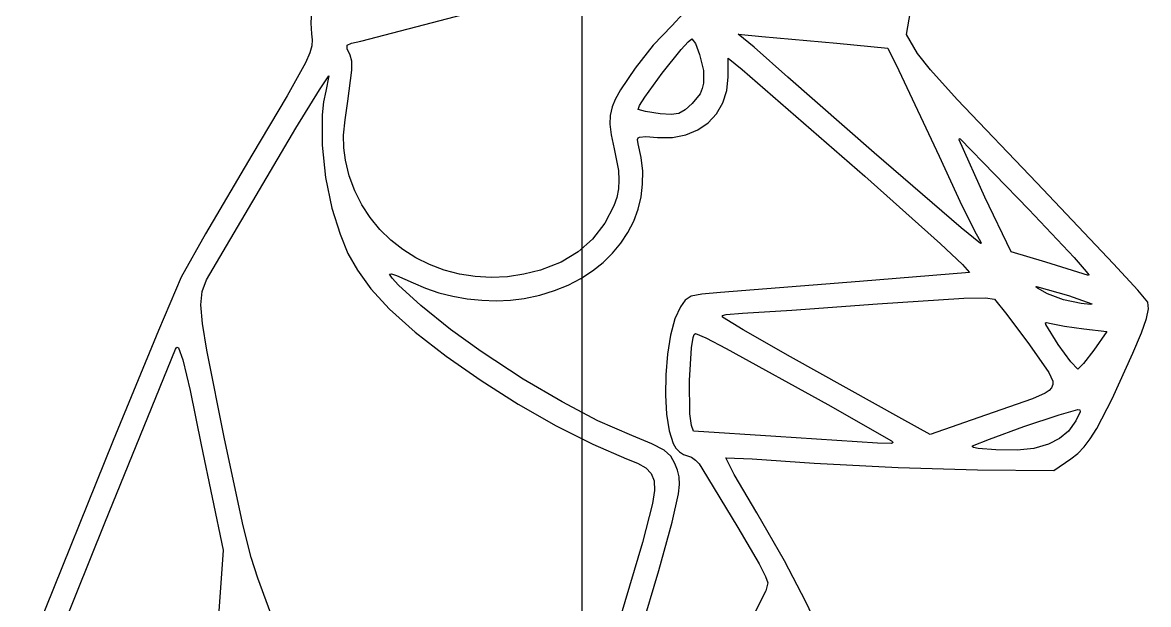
# Model space of a CAD drawing. Extents: x -40 to 320, y 1 to 395.
# Drawn here: x -39 to 129.3, y 204.7 to 291.8 of the extents above; entities that cross this region are included whole.
import ezdxf

# ---------------------------------------------------------------- set-up
doc = ezdxf.new("R2010")
doc.units = 0

msp = doc.modelspace()

# ---------------------------------------------------------------- linework, layer by layer
at = {"layer": 'Layer 1'}
for p, q in [((44.6336, 356.5), (44.6336, 39.4004)), ((11.612966, 288.969561), (32.810809, 294.510767)), ((93.131035, 289.981062), (94.083078, 295.455312)), ((4.221832, 293.621916), (4.132948, 291.705954)), ((59.795243, 293.201786), (58.08454, 291.290261)), ((4.132948, 291.705954), (4.2346, 290.1002)), ((58.08454, 291.290261), (55.292563, 288.381136)), ((4.2346, 290.1002), (4.324551, 289.208123)), ((70.34212, 288.077069), (67.96201, 290.040659)), ((67.96201, 290.040659), (71.53217, 289.683643)), ((71.53217, 289.683643), (82.71867, 288.672093)), ((94.797115, 287.124932), (93.131035, 289.981062)), ((4.262492, 288.318836), (3.952195, 287.234306)), ((4.324551, 289.208123), (4.262492, 288.318836)), ((9.529444, 287.856681), (9.537812, 288.396855)), ((10.006396, 286.886971), (9.529444, 287.856681)), ((9.537812, 288.396855), (10.182113, 288.702734)), ((10.182113, 288.702734), (11.612966, 288.969561)), ((55.292563, 288.381136), (52.573104, 284.975531)), ((56.619354, 284.216856), (59.444801, 287.739609)), ((59.444801, 287.739609), (60.49249, 288.891198)), ((60.49249, 288.891198), (61.05974, 289.326661)), ((61.05974, 289.326661), (61.580389, 288.657254)), ((61.580389, 288.657254), (62.19029, 287.006051)), ((75.39985, 283.614369), (70.34212, 288.077069)), ((82.71867, 288.672093), (82.7187, 288.672111)), ((82.7187, 288.672111), (90.33505, 287.958079)), ((90.33505, 287.958079), (92.00113, 284.625929)), ((3.952195, 287.234306), (3.297433, 285.756502)), ((10.226742, 286.018604), (10.006396, 286.886971)), ((62.19029, 287.006051), (62.1903, 287.006031)), ((62.1903, 287.006031), (62.776029, 284.582225)), ((66.47452, 283.673935), (66.47452, 286.470565)), ((66.47452, 286.470565), (68.55711, 284.744985)), ((96.731864, 284.722494), (94.797115, 287.124932)), ((3.297433, 285.756502), (0.569607, 280.828943)), ((9.64938, 280.044161), (10.251845, 284.670497)), ((10.251845, 284.670497), (10.226742, 286.018604)), ((52.573104, 284.975531), (50.378013, 281.692641)), ((62.776029, 284.582225), (62.815078, 282.699523)), ((68.55711, 284.744985), (86.88391, 268.798285)), ((92.00113, 284.625929), (98.0109, 271.773329)), ((100.725053, 280.267223), (96.731864, 284.722494)), ((5.400453, 281.717655), (6.793182, 283.792821)), ((6.793182, 283.792821), (6.376663, 281.531721)), ((54.005885, 280.616005), (56.619354, 284.216856)), ((62.815078, 282.699523), (62.619137, 281.8931)), ((66.270908, 281.606101), (66.47452, 283.673935)), ((88.297079, 272.2717), (75.39985, 283.614369)), ((1.899096, 275.983071), (5.400453, 281.717655)), ((6.3767, 281.531831), (6.024565, 279.89911)), ((6.376663, 281.531721), (6.3767, 281.531831)), ((50.378013, 281.692641), (49.618309, 280.290713)), ((62.273975, 281.140368), (61.11925, 279.687201)), ((62.619137, 281.8931), (62.273975, 281.140368)), ((65.682388, 279.749547), (66.270908, 281.606101)), ((0.569607, 280.828943), (-4.6908, 271.9519)), ((6.024565, 279.89911), (5.813284, 277.953305)), ((9.225423, 277.202909), (9.64938, 280.044161)), ((49.618309, 280.290713), (49.15914, 279.151661)), ((53.02688, 278.794661), (53.223169, 279.366794)), ((53.223169, 279.366794), (54.005885, 280.616005)), ((61.11925, 279.687201), (60.0482, 278.709124)), ((64.742428, 278.131469), (65.682388, 279.749547)), ((112.588415, 267.786532), (100.725053, 280.267223)), ((5.813284, 277.953305), (5.796549, 273.432038)), ((48.845821, 277.874213), (48.794686, 276.563293)), ((49.15914, 279.151661), (48.845821, 277.874213)), ((54.127683, 278.467396), (53.02688, 278.794661)), ((56.29953, 278.140131), (54.127683, 278.467396)), ((57.973045, 278.047158), (56.29953, 278.140131)), ((59.111034, 278.199632), (57.973045, 278.047158)), ((60.0482, 278.709124), (59.111034, 278.199632)), ((63.4845, 276.779062), (64.742428, 278.131469)), ((-8.975018, 257.552121), (1.899096, 275.983071)), ((9.024602, 274.941806), (9.225423, 277.202909)), ((48.794686, 276.563293), (49.000156, 274.984613)), ((61.942075, 275.719519), (63.4845, 276.779062)), ((9.046915, 273.015406), (9.024602, 274.941806)), ((49.000156, 274.984613), (49.456654, 272.903881)), ((52.930198, 274.310629), (53.018522, 274.520632)), ((53.02689, 273.617982), (52.930198, 274.310629)), ((53.018522, 274.520632), (53.235149, 274.651841)), ((53.235149, 274.651841), (54.164878, 274.714134)), ((54.164878, 274.714134), (55.94252, 274.570025)), ((55.94252, 274.570025), (58.137614, 274.587806)), ((58.137614, 274.587806), (60.148623, 274.980035)), ((60.148623, 274.980035), (61.942075, 275.719519)), ((100.98573, 274.213001), (101.030357, 274.436136)), ((101.030357, 274.436136), (101.164238, 274.391509)), ((101.164238, 274.391509), (111.398738, 263.800009)), ((5.796549, 273.432038), (6.293024, 268.587218)), ((9.292364, 271.178261), (9.046915, 273.015406)), ((49.456654, 272.903881), (50.087012, 269.642389)), ((53.48556, 271.577997), (53.02689, 273.617982)), ((104.85341, 265.644611), (100.98573, 274.213001)), ((-4.6908, 271.9519), (-11.61543, 260.162916)), ((9.866906, 268.830687), (9.292364, 271.178261)), ((53.706278, 269.570434), (53.48556, 271.577997)), ((101.28355, 261.062869), (88.297079, 272.2717)), ((98.0109, 271.773329), (101.380243, 264.432177)), ((50.087012, 269.642389), (50.165807, 268.222227)), ((53.696541, 267.605403), (53.706278, 269.570434)), ((6.293024, 268.587218), (7.26924, 264.038031)), ((10.686723, 266.614116), (9.866906, 268.830687)), ((50.165807, 268.222227), (50.081434, 266.894109)), ((53.463845, 265.693015), (53.696541, 267.605403)), ((86.88391, 268.798285), (86.8839, 268.798231)), ((86.8839, 268.798231), (98.211716, 258.675308)), ((124.079916, 255.714931), (112.588415, 267.786532)), ((11.734904, 264.538224), (10.686723, 266.614116)), ((50.081434, 266.894109), (49.82971, 265.621774)), ((12.994541, 262.612686), (11.734904, 264.538224)), ((49.406451, 264.368964), (48.028594, 261.776881)), ((49.82971, 265.621774), (49.406451, 264.368964)), ((53.015684, 263.843382), (53.463845, 265.693015)), ((101.380243, 264.432177), (103.54465, 260.170329)), ((108.78059, 257.492741), (104.85341, 265.644611)), ((7.26924, 264.038031), (8.481607, 260.125729)), ((14.448723, 260.847177), (12.994541, 262.612686)), ((52.359556, 262.066614), (53.015684, 263.843382)), ((111.3987, 263.800031), (118.204319, 256.62994)), ((111.398738, 263.800009), (111.3987, 263.800031)), ((16.080542, 259.251372), (14.448723, 260.847177)), ((48.028594, 261.776881), (46.230497, 259.391194)), ((51.502955, 260.372823), (52.359556, 262.066614)), ((104.176866, 258.742267), (101.28355, 261.062869)), ((-11.61543, 260.162916), (-15.2823, 253.6846)), ((8.481607, 260.125729), (9.649348, 257.239853)), ((17.873088, 257.834946), (16.080542, 259.251372)), ((46.230497, 259.391194), (44.086542, 257.462934)), ((50.453378, 258.77212), (51.502955, 260.372823)), ((103.54465, 260.170329), (104.203829, 259.021185)), ((-11.482499, 253.281849), (-8.975018, 257.552121)), ((19.809452, 256.607575), (17.873088, 257.834946)), ((44.086542, 257.462934), (41.51863, 255.936317)), ((49.218319, 257.274615), (50.453378, 258.77212)), ((98.211716, 258.675308), (101.502025, 255.569066)), ((104.288318, 258.768764), (104.176866, 258.742267)), ((104.203829, 259.021185), (104.288318, 258.768764)), ((113.95732, 255.945671), (108.78059, 257.492741)), ((9.649348, 257.239853), (11.084849, 254.733316)), ((21.872723, 255.578932), (19.809452, 256.607575)), ((41.51863, 255.936317), (38.448664, 254.755561)), ((46.221743, 254.629647), (47.805276, 255.89042)), ((47.805276, 255.89042), (49.218319, 257.274615)), ((120.32411, 253.922581), (113.95732, 255.945671)), ((118.204319, 256.62994), (119.992191, 254.562219)), ((11.084849, 254.733316), (13.1005, 251.959031)), ((15.89713, 254.160652), (16.177908, 254.190403)), ((16.248451, 253.549833), (15.89713, 254.160652)), ((16.177908, 254.190403), (16.938426, 253.952393)), ((24.045994, 254.758694), (21.872723, 255.578932)), ((26.312354, 254.156536), (24.045994, 254.758694)), ((28.654894, 253.782131), (26.312354, 254.156536)), ((35.970499, 254.122197), (33.500876, 253.755287)), ((38.448664, 254.755561), (35.970499, 254.122197)), ((44.475217, 253.502405), (46.221743, 254.629647)), ((102.5331, 254.398531), (86.1104, 253.029971)), ((101.502025, 255.569066), (102.5331, 254.398531)), ((119.992191, 254.562219), (120.357926, 254.044364)), ((127.708655, 251.745916), (124.079916, 255.714931)), ((-15.2823, 253.6846), (-18.664654, 245.740056)), ((-12.103442, 251.566147), (-11.482499, 253.281849)), ((17.223851, 252.498318), (16.248451, 253.549833)), ((16.938426, 253.952393), (19.40779, 252.851592)), ((20.57552, 249.474844), (17.223851, 252.498318)), ((19.40779, 252.851592), (21.26818, 252.046561)), ((31.056704, 253.645157), (28.654894, 253.782131)), ((33.500876, 253.755287), (31.056704, 253.645157)), ((40.523166, 251.688963), (42.573192, 252.518807)), ((42.573192, 252.518807), (44.475217, 253.502405)), ((86.1104, 253.029971), (65.344, 251.423401)), ((120.357926, 254.044364), (120.32411, 253.922581)), ((-12.299731, 249.541546), (-12.103442, 251.566147)), ((13.1005, 251.959031), (15.859707, 248.909984)), ((21.26818, 252.046561), (23.256872, 251.376109)), ((23.256872, 251.376109), (25.340397, 250.846511)), ((25.340397, 250.846511), (27.485285, 250.464043)), ((36.00909, 250.530982), (38.332633, 251.022984)), ((38.332633, 251.022984), (40.523166, 251.688963)), ((60.955676, 250.843249), (60.038963, 250.268675)), ((62.564109, 251.172374), (60.955676, 250.843249)), ((65.344, 251.423401), (62.564109, 251.172374)), ((112.431864, 252.244985), (112.559004, 252.29368)), ((112.67987, 252.043582), (112.431864, 252.244985)), ((112.559004, 252.29368), (117.34897, 250.94743)), ((114.19533, 251.185441), (112.67987, 252.043582)), ((116.612629, 250.292905), (114.19533, 251.185441)), ((117.34897, 250.947431), (120.844753, 249.727626)), ((117.34897, 250.94743), (117.34897, 250.947431)), ((129.189715, 249.935732), (127.708655, 251.745916)), ((-12.069274, 246.766654), (-12.299731, 249.541546)), ((25.009394, 245.893525), (20.57552, 249.474844)), ((27.485285, 250.464043), (29.658068, 250.234981)), ((29.658068, 250.234981), (31.825276, 250.1656)), ((31.825276, 250.1656), (33.953439, 250.262175)), ((33.953439, 250.262175), (36.00909, 250.530982)), ((59.33423, 249.281301), (58.507236, 247.442646)), ((60.038963, 250.268675), (59.33423, 249.281301)), ((75.979729, 248.745827), (88.78767, 249.697868)), ((88.78767, 249.697868), (101.707195, 250.568094)), ((101.707195, 250.568094), (104.945454, 250.609932)), ((104.945454, 250.609932), (106.28147, 250.4119)), ((106.28147, 250.4119), (108.140931, 248.128483)), ((119.25306, 249.757381), (116.612629, 250.292905)), ((120.629057, 249.625356), (119.25306, 249.757381)), ((120.888915, 249.642323), (120.629057, 249.625356)), ((120.844753, 249.727626), (120.888915, 249.642323)), ((129.288269, 248.971601), (129.189715, 249.935732)), ((15.859707, 248.909984), (19.688571, 245.495555)), ((58.507236, 247.442646), (57.861538, 245.00362)), ((65.64114, 247.734281), (65.645789, 247.9444)), ((68.737128, 245.831134), (65.64114, 247.734281)), ((65.645789, 247.9444), (66.169226, 248.121049)), ((66.169226, 248.121049), (68.61627, 248.329308)), ((68.61627, 248.329308), (75.979729, 248.745827)), ((108.140931, 248.128483), (111.51771, 243.56909)), ((128.235817, 245.39214), (128.996335, 247.533308)), ((128.996335, 247.533308), (129.288269, 248.971601)), ((-18.664654, 245.740056), (-25.427506, 229.266175)), ((-11.40998, 242.80008), (-12.069274, 246.766654)), ((29.58273, 242.557652), (25.009394, 245.893525)), ((75.771458, 241.791455), (68.737128, 245.831134)), ((113.898288, 246.846049), (114.027985, 246.933792)), ((113.927575, 246.611176), (113.898288, 246.846049)), ((115.80191, 243.628605), (113.927575, 246.611176)), ((114.027985, 246.933792), (114.73086, 246.782245)), ((114.73086, 246.782245), (116.746512, 246.365726)), ((116.746512, 246.365726), (119.61008, 245.949207)), ((119.61008, 245.949211), (123.06124, 245.592195)), ((119.61008, 245.949207), (119.61008, 245.949211)), ((19.688571, 245.495555), (24.340245, 241.880304)), ((57.861538, 245.00362), (57.405505, 242.161559)), ((60.979422, 243.116388), (61.250206, 244.697513)), ((61.250206, 244.697513), (61.413751, 245.13886)), ((61.413751, 245.13886), (61.594903, 245.29475)), ((61.594903, 245.29475), (63.1271, 244.610469)), ((63.1271, 244.610469), (66.176613, 243.03365)), ((123.06124, 245.592195), (121.09765, 242.795565)), ((126.928615, 242.319382), (128.235817, 245.39214)), ((-26.647477, 216.971441), (-16.115477, 242.914641)), ((-16.115477, 242.914641), (-15.907799, 243.216223)), ((-15.907799, 243.216223), (-15.670137, 243.118254)), ((-15.670137, 243.118254), (-15.007239, 241.330389)), ((-8.79651, 229.526321), (-11.40998, 242.80008)), ((35.866771, 238.453808), (29.58273, 242.557652)), ((60.687486, 238.265976), (60.979422, 243.116388)), ((66.176613, 243.03365), (66.17668, 243.033581)), ((66.17668, 243.033581), (81.35731, 234.636265)), ((111.51771, 243.569101), (114.401731, 239.421579)), ((111.51771, 243.56909), (111.51771, 243.569101)), ((117.683681, 241.025361), (115.80191, 243.628605)), ((121.09765, 242.795565), (119.595205, 240.787349)), ((123.872592, 235.512841), (126.928615, 242.319382)), ((-15.007239, 241.330389), (-13.931541, 236.7645)), ((24.340245, 241.880304), (29.567885, 238.228791)), ((57.405505, 242.161559), (57.147505, 239.113796)), ((92.41734, 232.501581), (75.771458, 241.791455)), ((118.71754, 239.939435), (117.683681, 241.025361)), ((119.595205, 240.787349), (118.71754, 239.939435)), ((57.147505, 239.113796), (57.095905, 236.057665)), ((114.401731, 239.421579), (114.971423, 238.139597)), ((29.567885, 238.228791), (35.124646, 234.705577)), ((41.65433, 235.030534), (35.866771, 238.453808)), ((60.77488, 233.270526), (60.687486, 238.265976)), ((114.992429, 237.62425), (114.82011, 237.165122)), ((114.971423, 238.139597), (114.992429, 237.62425)), ((-13.931541, 236.7645), (-12.247797, 228.634041)), ((57.095905, 236.057665), (57.259072, 233.190499)), ((113.843197, 236.332895), (111.936089, 235.477655)), ((114.441391, 236.741556), (113.843197, 236.332895)), ((114.82011, 237.165122), (114.441391, 236.741556)), ((35.124646, 234.705577), (40.763682, 231.475222)), ((47.029089, 232.232045), (41.65433, 235.030534)), ((81.35731, 234.636265), (90.87028, 229.228981)), ((111.936089, 235.477655), (104.91291, 233.037101)), ((115.944845, 233.132878), (118.71728, 233.929657)), ((118.71728, 233.929657), (119.030599, 233.869225)), ((121.580809, 231.065948), (123.872592, 235.512841)), ((52.07473, 230.002552), (47.029089, 232.232045)), ((57.259072, 233.190499), (57.645374, 230.709633)), ((60.978259, 231.508103), (60.77488, 233.270526)), ((96.64203, 230.180971), (92.41734, 232.501581)), ((104.91291, 233.037101), (96.64203, 230.180971)), ((110.684437, 231.348727), (115.944845, 233.132878)), ((118.41978, 232.204081), (117.326418, 230.683971)), ((119.081734, 233.580078), (118.419766, 232.204077)), ((118.419766, 232.204077), (118.41978, 232.204081)), ((119.030599, 233.869225), (119.081734, 233.580078)), ((40.763682, 231.475222), (46.238148, 228.702287)), ((57.645374, 230.709633), (58.26318, 228.812401)), ((61.29739, 230.65705), (60.978259, 231.508103)), ((73.61449, 229.883515), (61.29739, 230.65705)), ((105.513276, 229.486478), (110.684437, 231.348727)), ((117.326418, 230.683971), (116.00992, 229.548772)), ((120.597736, 229.516439), (121.580809, 231.065948)), ((-25.427506, 229.266175), (-38.9644, 195.61)), ((-5.985005, 216.502707), (-8.79651, 229.526321)), ((55.070317, 228.757644), (52.07473, 230.002552)), ((88.78769, 228.871965), (73.61449, 229.883515)), ((90.900032, 228.805024), (88.78769, 228.871965)), ((90.87028, 229.228981), (91.130604, 228.947273)), ((91.130604, 228.947273), (90.900032, 228.805024)), ((103.00858, 228.455407), (105.513276, 229.486478)), ((116.00992, 229.548772), (114.336407, 228.714805)), ((119.657199, 228.303723), (120.597736, 229.516439)), ((-12.247797, 228.634041), (-8.975147, 212.865841)), ((46.238148, 228.702287), (51.3012, 226.551331)), ((56.894446, 227.808391), (55.070317, 228.757644)), ((57.91529, 226.914921), (56.894446, 227.808391)), ((58.26318, 228.812401), (58.664823, 228.139277)), ((58.664823, 228.139277), (59.200347, 227.57772)), ((59.200347, 227.57772), (59.802813, 227.172359)), ((59.802813, 227.172359), (60.40528, 226.967821)), ((102.987285, 228.347457), (103.00858, 228.455407)), ((103.133863, 228.247264), (102.987285, 228.347457)), ((103.854637, 228.073288), (103.133863, 228.247264)), ((106.474616, 227.852942), (103.854637, 228.073288)), ((109.652432, 227.844575), (106.474616, 227.852942)), ((112.172, 228.098391), (109.652432, 227.844575)), ((114.336407, 228.714805), (112.172, 228.098391)), ((117.705695, 226.551182), (118.709688, 227.343428)), ((118.709688, 227.343428), (119.657199, 228.303723)), ((51.3012, 226.551331), (52.953214, 225.867863)), ((52.953214, 225.867863), (54.174995, 225.166962)), ((58.50102, 225.837362), (57.91529, 226.914921)), ((58.899059, 224.810372), (58.50102, 225.837362)), ((60.40528, 226.967821), (60.982642, 226.754913)), ((60.982642, 226.754913), (61.587897, 226.335605)), ((61.587897, 226.335605), (62.137368, 225.771261)), ((62.137368, 225.771261), (62.54738, 225.123241)), ((67.388744, 224.171082), (66.116875, 226.670192)), ((66.116875, 226.670192), (70.044053, 226.528873)), ((70.044053, 226.528873), (79.326475, 225.896657)), ((79.326475, 225.896657), (91.85922, 225.212376)), ((115.147075, 224.766102), (117.705695, 226.551182)), ((54.174995, 225.166962), (54.98816, 224.330786)), ((54.98816, 224.330786), (55.414324, 223.24149)), ((59.141601, 223.813365), (58.899059, 224.810372)), ((59.207031, 222.692238), (59.141601, 223.813365)), ((62.54738, 225.123241), (67.90262, 216.257341)), ((70.758085, 218.458822), (67.388744, 224.171082)), ((91.85922, 225.212376), (103.722575, 224.885107)), ((103.722575, 224.885107), (115.147075, 224.766102)), ((55.414324, 223.24149), (55.475104, 221.78123)), ((59.073731, 221.292887), (59.207031, 222.692238)), ((55.475104, 221.78123), (55.192118, 219.832163)), ((58.124478, 217.043096), (59.073731, 221.292887)), ((55.192118, 219.832163), (53.68131, 213.996231)), ((74.886085, 211.281312), (70.758085, 218.458822)), ((-36.524927, 192.515841), (-26.647477, 216.971441)), ((-4.780074, 211.79549), (-5.985005, 216.502707)), ((56.12091, 209.831162), (58.124478, 217.043096)), ((67.90262, 216.257341), (71.100891, 210.82772)), ((53.68131, 213.996231), (48.572441, 196.786008)), ((-8.975147, 212.865841), (-9.689179, 203.047891)), ((-3.79828, 208.700421), (-4.780074, 211.79549)), ((71.100891, 210.82772), (72.069672, 208.944086)), ((78.076915, 205.130222), (74.886085, 211.281312)), ((4.6511, 185.791921), (-3.79828, 208.700421)), ((50.984163, 192.476837), (56.12091, 209.831162)), ((72.069672, 208.944086), (72.42483, 207.986461)), ((72.42483, 207.986461), (72.091056, 206.768515)), ((72.091056, 206.768515), (70.513299, 203.642768)), ((85.752765, 189.183522), (78.076915, 205.130222))]:
    msp.add_line(p, q, dxfattribs=at)

doc.saveas('drawing.dxf')
